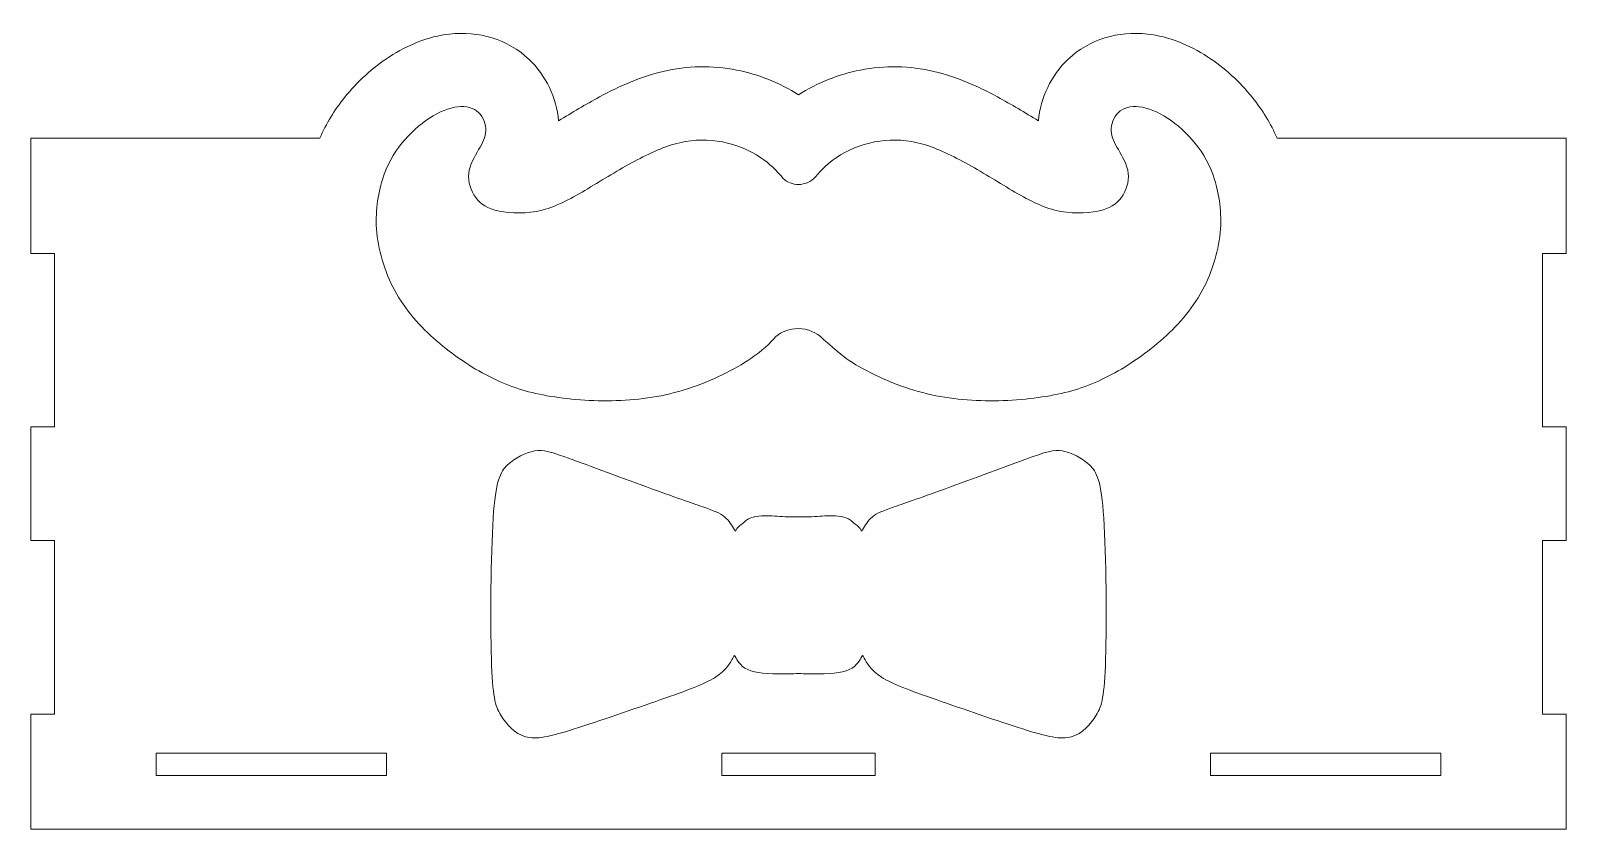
# Model space of a CAD drawing. Header units: inches. Extents: x -11.9 to 11.9, y -6.7 to 6.7.
# Drawn here: x 1.61 to 9.48, y 2.58 to 6.68 of the extents above; entities that cross this region are included whole.
import ezdxf

# ---------------------------------------------------------------- set-up
doc = ezdxf.new("R2010")
doc.units = ezdxf.units.IN
doc.header["$MEASUREMENT"] = 0
doc.layers.add('Capa 1', color=7, linetype='Continuous')

msp = doc.modelspace()

# ---------------------------------------------------------------- linework, layer by layer
at = {"layer": 'Capa 1', "color": 250, "lineweight": 9}
for points, knots in [([(1.7282, 6.1271), (1.7282, 6.1271), (1.9168, 6.1271), (1.9168, 6.1271), (1.9168, 6.1271), (3.0888, 6.1271), (3.0888, 6.1271), (3.1216, 6.2018), (3.1634, 6.2712), (3.2157, 6.3361), (3.2805, 6.4166), (3.3594, 6.4891), (3.4461, 6.5454), (3.5384, 6.6054), (3.6431, 6.6491), (3.753, 6.6617), (3.9022, 6.6787), (4.0516, 6.6363), (4.1616, 6.5319), (4.2483, 6.4495), (4.3016, 6.3354), (4.3129, 6.2169), (4.3822, 6.2586), (4.4512, 6.3007), (4.5225, 6.3392), (4.6259, 6.3949), (4.734, 6.4434), (4.8488, 6.4702), (4.9733, 6.4993), (5.1005, 6.5014), (5.2259, 6.4768), (5.3381, 6.4547), (5.4468, 6.4118), (5.5432, 6.3501), (5.6395, 6.4118), (5.7483, 6.4547), (5.8605, 6.4768), (5.9859, 6.5014), (6.1131, 6.4993), (6.2376, 6.4702), (6.3524, 6.4434), (6.4605, 6.3949), (6.5638, 6.3392), (6.6351, 6.3007), (6.7042, 6.2586), (6.7735, 6.2169), (6.7848, 6.3354), (6.8381, 6.4495), (6.9248, 6.5319), (7.0348, 6.6363), (7.1842, 6.6787), (7.3333, 6.6617), (7.4433, 6.6491), (7.548, 6.6054), (7.6403, 6.5454), (7.7269, 6.4891), (7.8059, 6.4166), (7.8706, 6.3361), (7.9229, 6.2712), (7.9648, 6.2018), (7.9975, 6.1271), (7.9975, 6.1271), (9.123, 6.1271), (9.123, 6.1271), (9.123, 6.1271), (9.3581, 6.1271), (9.3581, 6.1271), (9.3581, 6.1271), (9.4802, 6.1271), (9.4802, 6.1271), (9.4802, 6.1271), (9.4802, 5.5366), (9.4802, 5.5366), (9.4802, 5.5366), (9.3581, 5.5366), (9.3581, 5.5366), (9.3581, 5.5366), (9.3581, 4.6468), (9.3581, 4.6468), (9.3581, 4.6468), (9.4802, 4.6468), (9.4802, 4.6468), (9.4802, 4.6468), (9.4802, 4.0641), (9.4802, 4.0641), (9.4802, 4.0641), (9.3581, 4.0641), (9.3581, 4.0641), (9.3581, 4.0641), (9.3581, 3.1744), (9.3581, 3.1744), (9.3581, 3.1744), (9.4802, 3.1744), (9.4802, 3.1744), (9.4802, 3.1744), (9.4802, 2.5838), (9.4802, 2.5838), (9.4802, 2.5838), (9.3581, 2.5838), (9.3581, 2.5838), (9.3581, 2.5838), (9.123, 2.5838), (9.123, 2.5838), (9.123, 2.5838), (1.9168, 2.5838), (1.9168, 2.5838), (1.9168, 2.5838), (1.7282, 2.5838), (1.7282, 2.5838), (1.7282, 2.5838), (1.6062, 2.5838), (1.6062, 2.5838), (1.6062, 2.5838), (1.6062, 3.1744), (1.6062, 3.1744), (1.6062, 3.1744), (1.7282, 3.1744), (1.7282, 3.1744), (1.7282, 3.1744), (1.7282, 4.0641), (1.7282, 4.0641), (1.7282, 4.0641), (1.6062, 4.0641), (1.6062, 4.0641), (1.6062, 4.0641), (1.6062, 4.6468), (1.6062, 4.6468), (1.6062, 4.6468), (1.7282, 4.6468), (1.7282, 4.6468), (1.7282, 4.6468), (1.7282, 5.5366), (1.7282, 5.5366), (1.7282, 5.5366), (1.6062, 5.5366), (1.6062, 5.5366), (1.6062, 5.5366), (1.6062, 6.1271), (1.6062, 6.1271), (1.6062, 6.1271), (1.7282, 6.1271), (1.7282, 6.1271)], [0, 0, 0, 0, 0.021277, 0.021277, 0.021277, 0.042553, 0.042553, 0.042553, 0.06383, 0.06383, 0.06383, 0.085106, 0.085106, 0.085106, 0.106383, 0.106383, 0.106383, 0.12766, 0.12766, 0.12766, 0.148936, 0.148936, 0.148936, 0.170213, 0.170213, 0.170213, 0.191489, 0.191489, 0.191489, 0.212766, 0.212766, 0.212766, 0.234043, 0.234043, 0.234043, 0.255319, 0.255319, 0.255319, 0.276596, 0.276596, 0.276596, 0.297872, 0.297872, 0.297872, 0.319149, 0.319149, 0.319149, 0.340426, 0.340426, 0.340426, 0.361702, 0.361702, 0.361702, 0.382979, 0.382979, 0.382979, 0.404255, 0.404255, 0.404255, 0.425532, 0.425532, 0.425532, 0.446809, 0.446809, 0.446809, 0.468085, 0.468085, 0.468085, 0.489362, 0.489362, 0.489362, 0.510638, 0.510638, 0.510638, 0.531915, 0.531915, 0.531915, 0.553191, 0.553191, 0.553191, 0.574468, 0.574468, 0.574468, 0.595745, 0.595745, 0.595745, 0.617021, 0.617021, 0.617021, 0.638298, 0.638298, 0.638298, 0.659574, 0.659574, 0.659574, 0.680851, 0.680851, 0.680851, 0.702128, 0.702128, 0.702128, 0.723404, 0.723404, 0.723404, 0.744681, 0.744681, 0.744681, 0.765957, 0.765957, 0.765957, 0.787234, 0.787234, 0.787234, 0.808511, 0.808511, 0.808511, 0.829787, 0.829787, 0.829787, 0.851064, 0.851064, 0.851064, 0.87234, 0.87234, 0.87234, 0.893617, 0.893617, 0.893617, 0.914894, 0.914894, 0.914894, 0.93617, 0.93617, 0.93617, 0.957447, 0.957447, 0.957447, 0.978723, 0.978723, 0.978723, 1, 1, 1, 1]), ([(4.7009, 6.0086), (4.6215, 5.9658), (4.5408, 5.9154), (4.4627, 5.8687), (4.3845, 5.8221), (4.3088, 5.7792), (4.2294, 5.759), (4.15, 5.7389), (4.0668, 5.7414), (4.0075, 5.754), (3.9483, 5.7666), (3.913, 5.7893), (3.8878, 5.8233), (3.8626, 5.8574), (3.8474, 5.9028), (3.8525, 5.9469), (3.8575, 5.991), (3.8828, 6.0339), (3.9029, 6.0691), (3.9231, 6.1044), (3.9382, 6.1322), (3.9395, 6.165), (3.9407, 6.1977), (3.9281, 6.2356), (3.9029, 6.2595), (3.8777, 6.2835), (3.8399, 6.2936), (3.7957, 6.2885), (3.7516, 6.2835), (3.7012, 6.2633), (3.6508, 6.2305), (3.6004, 6.1977), (3.5499, 6.1524), (3.5083, 6.1007), (3.4667, 6.049), (3.434, 5.991), (3.41, 5.9153), (3.3861, 5.8397), (3.3709, 5.7464), (3.381, 5.643), (3.3911, 5.5397), (3.4264, 5.4262), (3.4831, 5.3279), (3.5399, 5.2295), (3.618, 5.1463), (3.7037, 5.0745), (3.7894, 5.0026), (3.8828, 4.9421), (3.9723, 4.898), (4.0618, 4.8539), (4.1475, 4.8261), (4.2534, 4.8072), (4.3593, 4.7883), (4.4853, 4.7782), (4.6089, 4.782), (4.7324, 4.7858), (4.8535, 4.8034), (4.9745, 4.8425), (5.0955, 4.8816), (5.2165, 4.9421), (5.2985, 4.9976), (5.3584, 5.0381), (5.3974, 5.076), (5.4273, 5.1111), (5.4566, 5.1359), (5.4968, 5.1512), (5.5411, 5.1512), (5.5921, 5.1512), (5.6375, 5.131), (5.6673, 5.0994), (5.6673, 5.1001), (5.7671, 5.0117), (5.7879, 4.9976), (5.8698, 4.9421), (5.9908, 4.8816), (6.1119, 4.8425), (6.2329, 4.8034), (6.3539, 4.7858), (6.4775, 4.782), (6.601, 4.7782), (6.7271, 4.7883), (6.833, 4.8072), (6.9389, 4.8261), (7.0246, 4.8539), (7.1141, 4.898), (7.2036, 4.9421), (7.2969, 5.0026), (7.3826, 5.0745), (7.4684, 5.1463), (7.5465, 5.2295), (7.6032, 5.3279), (7.66, 5.4262), (7.6953, 5.5397), (7.7054, 5.643), (7.7154, 5.7464), (7.7003, 5.8397), (7.6764, 5.9153), (7.6524, 5.991), (7.6196, 6.049), (7.578, 6.1007), (7.5364, 6.1524), (7.486, 6.1977), (7.4356, 6.2305), (7.3851, 6.2633), (7.3347, 6.2835), (7.2906, 6.2885), (7.2465, 6.2936), (7.2086, 6.2835), (7.1834, 6.2595), (7.1582, 6.2356), (7.1456, 6.1977), (7.1469, 6.165), (7.1481, 6.1322), (7.1633, 6.1044), (7.1834, 6.0691), (7.2036, 6.0339), (7.2288, 5.991), (7.2339, 5.9469), (7.2389, 5.9028), (7.2238, 5.8574), (7.1986, 5.8233), (7.1734, 5.7893), (7.1381, 5.7666), (7.0788, 5.754), (7.0196, 5.7414), (6.9364, 5.7389), (6.8569, 5.759), (6.7775, 5.7792), (6.7019, 5.8221), (6.6237, 5.8687), (6.5455, 5.9154), (6.4649, 5.9658), (6.3854, 6.0086), (6.306, 6.0515), (6.2279, 6.0868), (6.1522, 6.1044), (6.0766, 6.1221), (6.0035, 6.1221), (5.9329, 6.1082), (5.8623, 6.0944), (5.7942, 6.0666), (5.7362, 6.0275), (5.6959, 6.0004), (5.6606, 5.9665), (5.6303, 5.9286), (5.6071, 5.9047), (5.5766, 5.8902), (5.5432, 5.8902), (5.514, 5.8902), (5.4863, 5.9015), (5.464, 5.9203), (5.4323, 5.9623), (5.3939, 5.998), (5.3501, 6.0275), (5.2922, 6.0666), (5.2241, 6.0944), (5.1535, 6.1082), (5.0829, 6.1221), (5.0098, 6.1221), (4.9341, 6.1044), (4.8585, 6.0868), (4.7804, 6.0515), (4.7009, 6.0086)], [0, 0, 0, 0, 0.018519, 0.018519, 0.018519, 0.037037, 0.037037, 0.037037, 0.055556, 0.055556, 0.055556, 0.074074, 0.074074, 0.074074, 0.092593, 0.092593, 0.092593, 0.111111, 0.111111, 0.111111, 0.12963, 0.12963, 0.12963, 0.148148, 0.148148, 0.148148, 0.166667, 0.166667, 0.166667, 0.185185, 0.185185, 0.185185, 0.203704, 0.203704, 0.203704, 0.222222, 0.222222, 0.222222, 0.240741, 0.240741, 0.240741, 0.259259, 0.259259, 0.259259, 0.277778, 0.277778, 0.277778, 0.296296, 0.296296, 0.296296, 0.314815, 0.314815, 0.314815, 0.333333, 0.333333, 0.333333, 0.351852, 0.351852, 0.351852, 0.37037, 0.37037, 0.37037, 0.388889, 0.388889, 0.388889, 0.407407, 0.407407, 0.407407, 0.425926, 0.425926, 0.425926, 0.444444, 0.444444, 0.444444, 0.462963, 0.462963, 0.462963, 0.481481, 0.481481, 0.481481, 0.5, 0.5, 0.5, 0.518519, 0.518519, 0.518519, 0.537037, 0.537037, 0.537037, 0.555556, 0.555556, 0.555556, 0.574074, 0.574074, 0.574074, 0.592593, 0.592593, 0.592593, 0.611111, 0.611111, 0.611111, 0.62963, 0.62963, 0.62963, 0.648148, 0.648148, 0.648148, 0.666667, 0.666667, 0.666667, 0.685185, 0.685185, 0.685185, 0.703704, 0.703704, 0.703704, 0.722222, 0.722222, 0.722222, 0.740741, 0.740741, 0.740741, 0.759259, 0.759259, 0.759259, 0.777778, 0.777778, 0.777778, 0.796296, 0.796296, 0.796296, 0.814815, 0.814815, 0.814815, 0.833333, 0.833333, 0.833333, 0.851852, 0.851852, 0.851852, 0.87037, 0.87037, 0.87037, 0.888889, 0.888889, 0.888889, 0.907407, 0.907407, 0.907407, 0.925926, 0.925926, 0.925926, 0.944444, 0.944444, 0.944444, 0.962963, 0.962963, 0.962963, 0.981481, 0.981481, 0.981481, 1, 1, 1, 1]), ([(4.815, 4.3208), (4.6836, 4.3684), (4.4955, 4.4386), (4.3833, 4.4794), (4.2711, 4.5202), (4.2348, 4.5315), (4.1895, 4.5236), (4.1442, 4.5157), (4.0898, 4.4885), (4.0513, 4.4522), (4.0127, 4.4159), (3.9901, 4.3706), (3.9776, 4.1791), (3.9651, 3.9876), (3.9629, 3.6499), (3.9685, 3.4573), (3.9742, 3.2646), (3.9878, 3.217), (4.0161, 3.1694), (4.0445, 3.1219), (4.0875, 3.0742), (4.1431, 3.0584), (4.1986, 3.0425), (4.2666, 3.0584), (4.3923, 3.0981), (4.5181, 3.1377), (4.7017, 3.2012), (4.8377, 3.2488), (4.9737, 3.2964), (5.0621, 3.3281), (5.1176, 3.3643), (5.1731, 3.4006), (5.1958, 3.4414), (5.206, 3.4607), (5.2162, 3.4799), (5.2139, 3.4777), (5.223, 3.4607), (5.232, 3.4437), (5.2524, 3.4119), (5.2989, 3.3961), (5.3454, 3.3802), (5.4179, 3.3802), (5.4938, 3.3813), (5.5102, 3.3816), (5.5268, 3.3819), (5.5432, 3.3823), (5.5596, 3.3819), (5.5761, 3.3816), (5.5926, 3.3813), (5.6685, 3.3802), (5.741, 3.3802), (5.7875, 3.3961), (5.8339, 3.4119), (5.8543, 3.4437), (5.8634, 3.4607), (5.8724, 3.4777), (5.8702, 3.4799), (5.8804, 3.4607), (5.8906, 3.4414), (5.9132, 3.4006), (5.9688, 3.3643), (6.0243, 3.3281), (6.1127, 3.2964), (6.2487, 3.2488), (6.3846, 3.2012), (6.5682, 3.1377), (6.694, 3.0981), (6.8198, 3.0584), (6.8878, 3.0425), (6.9433, 3.0584), (6.9988, 3.0742), (7.0419, 3.1219), (7.0702, 3.1694), (7.0985, 3.217), (7.1121, 3.2646), (7.1178, 3.4573), (7.1235, 3.6499), (7.1212, 3.9876), (7.1087, 4.1791), (7.0963, 4.3706), (7.0736, 4.4159), (7.0351, 4.4522), (6.9966, 4.4885), (6.9422, 4.5157), (6.8969, 4.5236), (6.8515, 4.5315), (6.8153, 4.5202), (6.7031, 4.4794), (6.5909, 4.4386), (6.4028, 4.3684), (6.2713, 4.3208), (6.1399, 4.2732), (6.0651, 4.2482), (6.0141, 4.2301), (5.9631, 4.212), (5.9359, 4.2006), (5.9132, 4.178), (5.8939, 4.1587), (5.8779, 4.1311), (5.868, 4.1129), (5.8566, 4.131), (5.8427, 4.1437), (5.8266, 4.1534), (5.822, 4.1591), (5.8166, 4.1644), (5.8101, 4.1689), (5.7841, 4.1871), (5.741, 4.1916), (5.7036, 4.1916), (5.6681, 4.1916), (5.6378, 4.1875), (5.5961, 4.1861), (5.5779, 4.186), (5.5601, 4.1857), (5.5432, 4.1856), (5.5432, 4.1856), (5.5431, 4.1856), (5.5431, 4.1856), (5.5263, 4.1857), (5.5085, 4.186), (5.4903, 4.1861), (5.4486, 4.1875), (5.4182, 4.1916), (5.3827, 4.1916), (5.3454, 4.1916), (5.3023, 4.1871), (5.2762, 4.1689), (5.2698, 4.1644), (5.2643, 4.1591), (5.2598, 4.1534), (5.2437, 4.1437), (5.2298, 4.131), (5.2184, 4.1129), (5.2084, 4.1311), (5.1924, 4.1587), (5.1731, 4.178), (5.1505, 4.2006), (5.1233, 4.212), (5.0723, 4.2301), (5.0213, 4.2482), (4.9465, 4.2732), (4.815, 4.3208)], [0, 0, 0, 0, 0.021277, 0.021277, 0.021277, 0.042553, 0.042553, 0.042553, 0.06383, 0.06383, 0.06383, 0.085106, 0.085106, 0.085106, 0.106383, 0.106383, 0.106383, 0.12766, 0.12766, 0.12766, 0.148936, 0.148936, 0.148936, 0.170213, 0.170213, 0.170213, 0.191489, 0.191489, 0.191489, 0.212766, 0.212766, 0.212766, 0.234043, 0.234043, 0.234043, 0.255319, 0.255319, 0.255319, 0.276596, 0.276596, 0.276596, 0.297872, 0.297872, 0.297872, 0.319149, 0.319149, 0.319149, 0.340426, 0.340426, 0.340426, 0.361702, 0.361702, 0.361702, 0.382979, 0.382979, 0.382979, 0.404255, 0.404255, 0.404255, 0.425532, 0.425532, 0.425532, 0.446809, 0.446809, 0.446809, 0.468085, 0.468085, 0.468085, 0.489362, 0.489362, 0.489362, 0.510638, 0.510638, 0.510638, 0.531915, 0.531915, 0.531915, 0.553191, 0.553191, 0.553191, 0.574468, 0.574468, 0.574468, 0.595745, 0.595745, 0.595745, 0.617021, 0.617021, 0.617021, 0.638298, 0.638298, 0.638298, 0.659574, 0.659574, 0.659574, 0.680851, 0.680851, 0.680851, 0.702128, 0.702128, 0.702128, 0.723404, 0.723404, 0.723404, 0.744681, 0.744681, 0.744681, 0.765957, 0.765957, 0.765957, 0.787234, 0.787234, 0.787234, 0.808511, 0.808511, 0.808511, 0.829787, 0.829787, 0.829787, 0.851064, 0.851064, 0.851064, 0.87234, 0.87234, 0.87234, 0.893617, 0.893617, 0.893617, 0.914894, 0.914894, 0.914894, 0.93617, 0.93617, 0.93617, 0.957447, 0.957447, 0.957447, 0.978723, 0.978723, 0.978723, 1, 1, 1, 1]), ([(3.4311, 2.8594), (3.4311, 2.8594), (2.25, 2.8594), (2.25, 2.8594), (2.25, 2.8594), (2.25, 2.9736), (2.25, 2.9736), (2.25, 2.9736), (3.4311, 2.9736), (3.4311, 2.9736), (3.4311, 2.9736), (3.4311, 2.8594), (3.4311, 2.8594)], [0, 0, 0, 0, 0.25, 0.25, 0.25, 0.5, 0.5, 0.5, 0.75, 0.75, 0.75, 1, 1, 1, 1]), ([(5.9369, 2.8594), (5.9369, 2.8594), (5.1495, 2.8594), (5.1495, 2.8594), (5.1495, 2.8594), (5.1495, 2.9736), (5.1495, 2.9736), (5.1495, 2.9736), (5.9369, 2.9736), (5.9369, 2.9736), (5.9369, 2.9736), (5.9369, 2.8594), (5.9369, 2.8594)], [0, 0, 0, 0, 0.25, 0.25, 0.25, 0.5, 0.5, 0.5, 0.75, 0.75, 0.75, 1, 1, 1, 1]), ([(8.8364, 2.8594), (8.8364, 2.8594), (7.6553, 2.8594), (7.6553, 2.8594), (7.6553, 2.8594), (7.6553, 2.9736), (7.6553, 2.9736), (7.6553, 2.9736), (8.8364, 2.9736), (8.8364, 2.9736), (8.8364, 2.9736), (8.8364, 2.8594), (8.8364, 2.8594)], [0, 0, 0, 0, 0.25, 0.25, 0.25, 0.5, 0.5, 0.5, 0.75, 0.75, 0.75, 1, 1, 1, 1])]:
    msp.add_open_spline(points, degree=3, knots=knots, dxfattribs=at)

doc.saveas('drawing.dxf')
